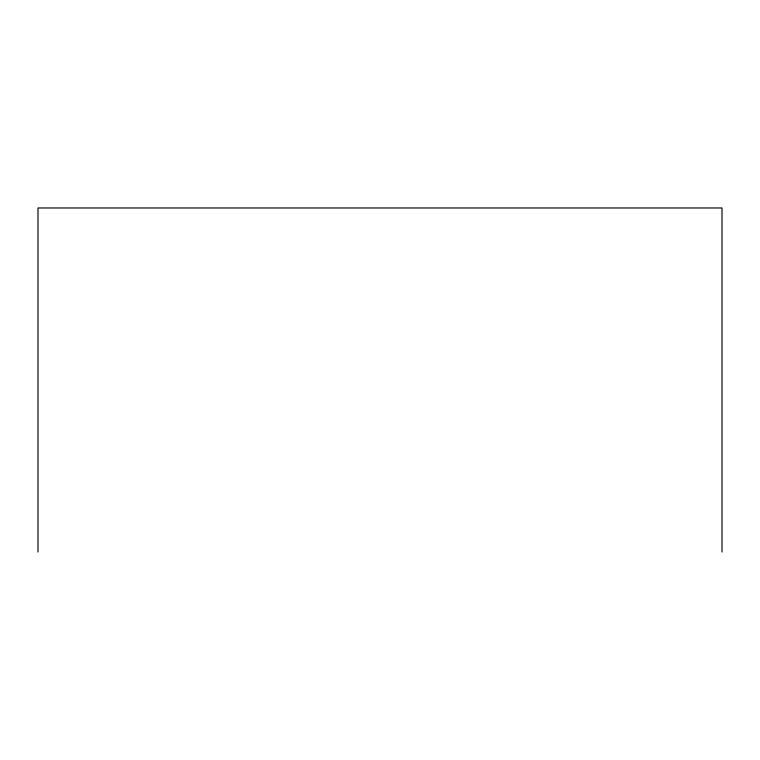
<?xml version="1.0" encoding="UTF-8"?>
<svg xmlns="http://www.w3.org/2000/svg" width="760" height="760" viewBox="0 0 760 760"><rect width="100%" height="100%" fill="white"/><g stroke="black" fill="none" stroke-linecap="round" stroke-linejoin="round"><path stroke-width="1.14" d="M722 552.026L722 207.974L38 207.974L38 552.026"/></g></svg>
